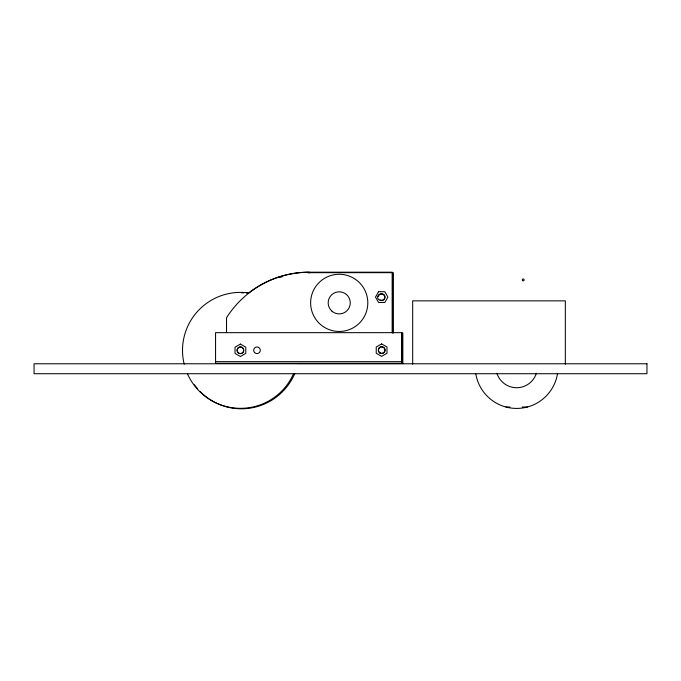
<?xml version="1.0" encoding="UTF-8"?>
<svg xmlns="http://www.w3.org/2000/svg" width="681" height="681" viewBox="0 0 681 681"><rect width="100%" height="100%" fill="white"/><g stroke="black" fill="none" stroke-linecap="round" stroke-linejoin="round"><path stroke-width="1.02" d="M215.562 361.654L401.918 361.654M297.027 363.552L401.85 363.552L401.85 332.907M505.923 407.008L510.009 407.008M522.259 407.008L527.366 407.008M565.332 364.207L565.332 300.857L412.677 300.857L412.677 364.207M402.837 333.128L402.837 363.773M393.09 333.052L393.09 272.664L309.991 272.664A98.073 98.073 0 0 0 307.94 272.689M392.818 272.664L392.818 333.052M392.162 332.583L392.162 272.196L309.072 272.196A98.073 98.073 0 0 0 248.131 293.426M226.518 332.583L226.518 317.755A98.073 98.073 0 0 1 309.344 272.196M378.508 296.218A3.311 3.311 0 0 1 382.841 293.962A3.311 3.311 0 0 1 384.714 298.474A3.311 3.311 0 0 1 380.058 299.946M293.383 374.09A57.979 57.979 0 0 1 187.462 373.801M184.202 364.241A57.979 57.979 0 0 1 248.718 292.966M279.678 277.473A98.073 98.073 0 0 1 282.624 276.563M308.212 272.689A98.073 98.073 0 0 1 310.264 272.664M294.72 373.622A57.979 57.979 0 0 1 200.308 391.711M197.567 388.749A57.979 57.979 0 0 1 194.408 384.765M241.568 292.847A57.979 57.979 0 0 1 243.577 292.89M246.607 293.077A57.979 57.979 0 0 1 248.633 293.298M557.484 373.886A41.413 41.413 0 0 1 475.806 373.886M536.398 373.231A20.702 20.702 0 0 1 496.9 373.231M377.7 296.388C376.525 300.644 383.633 302.194 384.739 298.099C385.914 293.851 378.806 292.302 377.7 296.388M378.602 291.698L375.503 297.078L378.602 302.458L384.816 302.458L387.923 297.078L384.816 291.698L378.602 291.698M240.41 344.075L235.03 347.182L235.03 353.396L240.41 356.503L245.79 353.396L245.79 347.182L240.41 344.075M381.607 343.922L376.235 347.029L376.235 353.243L381.607 356.35L386.987 353.243L386.987 347.029L381.607 343.922M401.918 332.66L215.562 332.66L215.562 363.305L401.918 363.305L401.918 332.66M646.95 363.773L34.05 363.773L34.05 373.716L646.95 373.716L646.95 363.773M380.109 352.979A3.311 3.311 0 0 0 385.08 350.111A3.311 3.311 0 0 0 380.109 347.242A3.311 3.311 0 0 0 380.109 352.979M238.086 352.63A3.311 3.311 0 0 0 243.628 351.149A3.311 3.311 0 0 0 239.576 347.089A3.311 3.311 0 0 0 238.069 352.63A3.311 3.311 0 0 0 243.611 351.149A3.311 3.311 0 0 0 239.55 347.089A3.311 3.311 0 0 0 238.086 352.63M254.651 352.63A3.311 3.311 0 0 0 260.193 351.149A3.311 3.311 0 0 0 256.141 347.089A3.311 3.311 0 0 0 254.651 352.63M379.955 353.005A3.311 3.311 0 0 0 384.927 350.136A3.311 3.311 0 0 0 379.955 347.267A3.311 3.311 0 0 0 379.955 353.005M331.987 311.217A11.049 11.049 0 0 0 350.068 304.952A11.049 11.049 0 0 0 335.597 292.43A11.049 11.049 0 0 0 331.987 311.217M320.513 324.488A28.585 28.585 0 0 0 367.297 308.255A28.585 28.585 0 0 0 329.842 275.856A28.585 28.585 0 0 0 320.513 324.488M522.548 280.555A0.919 0.919 0 0 0 524.098 280.138A0.919 0.919 0 0 0 522.965 279.006A0.919 0.919 0 0 0 522.548 280.555"/></g></svg>
